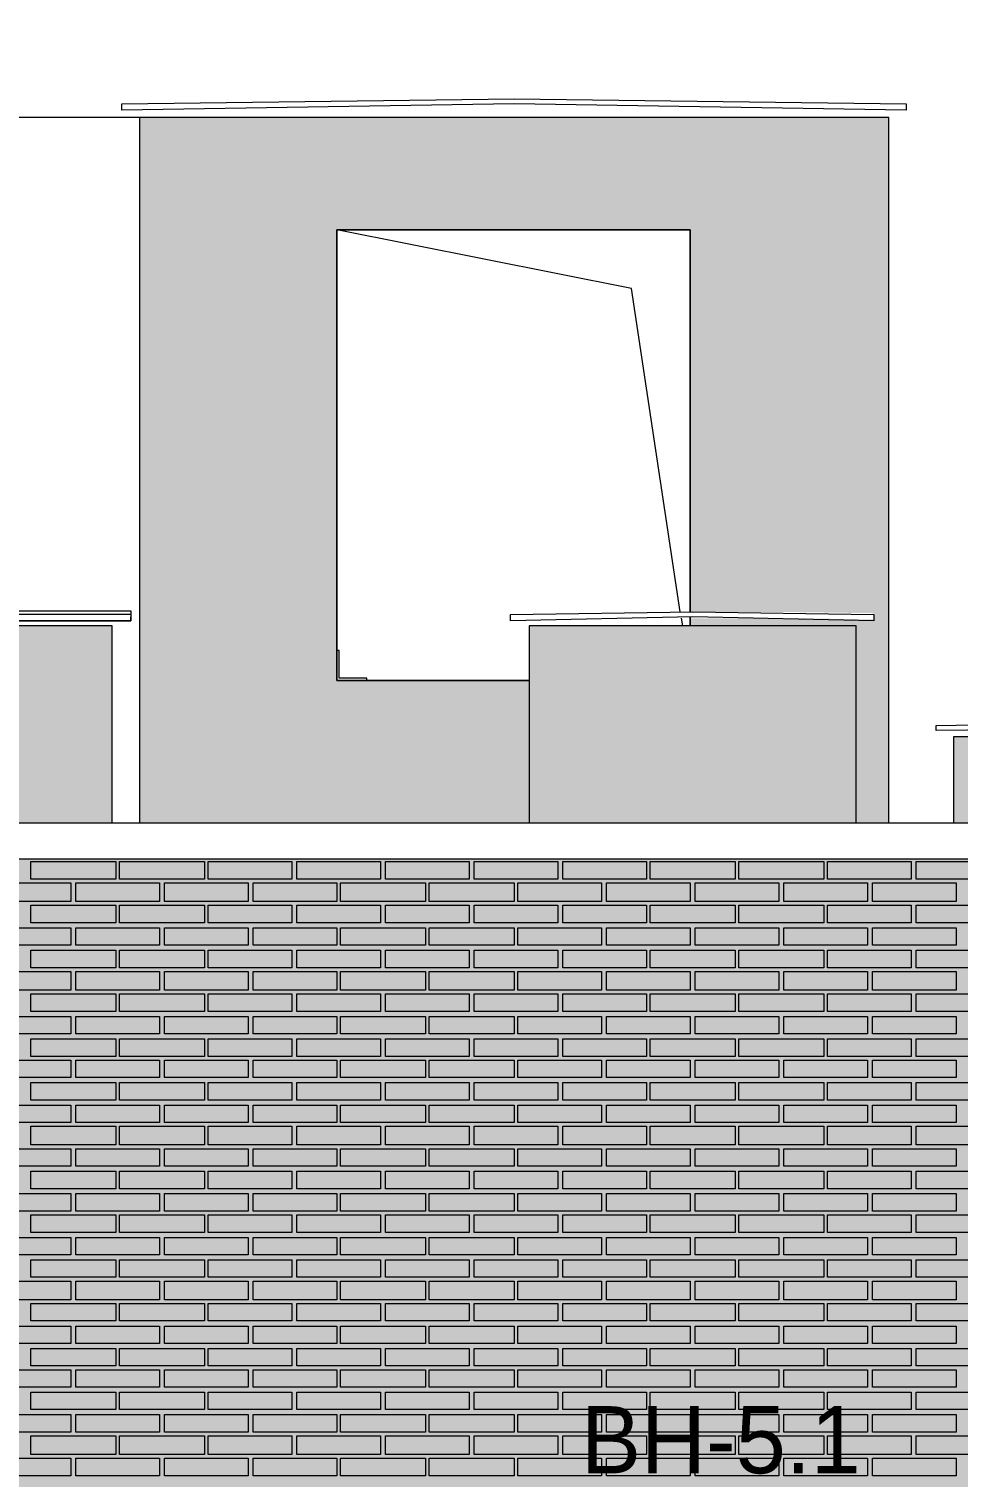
# Model space of a CAD drawing. Header units: millimetres. Extents: x -28928 to 100580, y -22867 to 36490.
# Drawn here: x 21607 to 24754, y 6934 to 11842 of the extents above; entities that cross this region are included whole.
import ezdxf

# ---------------------------------------------------------------- set-up
doc = ezdxf.new("R2010")
doc.units = ezdxf.units.MM
doc.layers.add('PDF _Геометрия', color=7, linetype='Continuous', true_color=0x8f8e8d)
doc.layers.add('PDF _Сплошная заливка', color=7, linetype='Continuous', true_color=0xffffff)
doc.layers.add('PDF _Текст', color=7, linetype='Continuous')

msp = doc.modelspace()

# ---------------------------------------------------------------- hatches: boundary and pattern name
at = {"layer": 'PDF _Сплошная заливка', "true_color": 0x383e42, "transparency": 33554559}
msp.add_hatch(color=250, dxfattribs=at).paths.add_polyline_path([(24409.5, 9819.5), (24409.5, 9151), (24519.5, 9151), (24519.5, 11541.4), (21981.1, 11541.4), (21981.1, 9151), (23301.1, 9151), (23301.1, 9633.4), (22649.5, 9633.4), (22649.5, 11160.7), (23846.8, 11160.7), (23846.8, 9866), (24164.1, 9866), (24468.7, 9861.8), (24468.7, 9840.7), (24159.9, 9844.9), (23846.8, 9844.9), (23846.8, 9819.5)])
h = msp.add_hatch(color=250, dxfattribs=at)
h.paths.add_polyline_path([(19836.1, 9760.3), (19836.1, 9747.6), (20204.1, 9747.6), (20204.1, 9760.3)])
h.paths.add_polyline_path([(19379.1, 9760.3), (19379.1, 9747.6), (19747.2, 9747.6), (19747.2, 9760.3)])
h.paths.add_polyline_path([(19290.3, 9806.8), (19290.3, 9819.5), (19222.6, 9819.5), (19222.6, 9806.8)])
h.paths.add_polyline_path([(19836.1, 9696.8), (19836.1, 9688.4), (20204.1, 9688.4), (20204.1, 9696.8)])
h.paths.add_polyline_path([(20204.1, 9806.8), (20204.1, 9819.5), (19836.1, 9819.5), (19836.1, 9806.8)])
h.paths.add_polyline_path([(19379.1, 9637.6), (19379.1, 9629.1), (19747.2, 9629.1), (19747.2, 9637.6)])
h.paths.add_polyline_path([(19290.3, 9760.3), (19222.6, 9760.3), (19222.6, 9747.6), (19290.3, 9747.6)])
h.paths.add_polyline_path([(19836.1, 9578.4), (19836.1, 9569.9), (20204.1, 9569.9), (20204.1, 9578.4)])
h.paths.add_polyline_path([(19290.3, 9637.6), (19222.6, 9637.6), (19222.6, 9629.1), (19290.3, 9629.1)])
h.paths.add_polyline_path([(19379.1, 9519.1), (19379.1, 9506.4), (19747.2, 9506.4), (19747.2, 9519.1)])
h.paths.add_polyline_path([(19290.3, 9519.1), (19222.6, 9519.1), (19222.6, 9506.4), (19290.3, 9506.4)])
h.paths.add_polyline_path([(19836.1, 9519.1), (19836.1, 9506.4), (20204.1, 9506.4), (20204.1, 9519.1)])
h.paths.add_polyline_path([(19290.3, 9696.8), (19222.6, 9696.8), (19222.6, 9688.4), (19290.3, 9688.4)])
h.paths.add_polyline_path([(19379.1, 9578.4), (19379.1, 9569.9), (19747.2, 9569.9), (19747.2, 9578.4)])
h.paths.add_polyline_path([(20542.6, 9396.4), (20542.6, 9151), (20745.7, 9151), (20745.7, 9586.8), (21536.8, 9586.8), (21536.8, 9151), (21888, 9151), (21888, 9819.5), (20293, 9819.5), (20293, 9806.8), (20491.8, 9806.8), (20534.1, 9764.5), (20293, 9760.3), (20293, 9747.6), (20491.8, 9747.6), (20534.1, 9705.3), (20534.1, 9696.8), (20293, 9696.8), (20293, 9688.4), (20491.8, 9688.4), (20534.1, 9646), (20534.1, 9637.6), (20293, 9637.6), (20293, 9629.1), (20487.6, 9629.1), (20534.1, 9582.6), (20293, 9578.4), (20293, 9569.9), (20491.8, 9569.9), (20534.1, 9527.6), (20534.1, 9519.1), (20293, 9519.1), (20293, 9506.4), (20491.8, 9506.4), (20534.1, 9464.1), (20534.1, 9455.7), (20568, 9455.7), (20601.8, 9451.4), (20601.8, 9396.4)])
h.paths.add_polyline_path([(19836.1, 9637.6), (19836.1, 9629.1), (20204.1, 9629.1), (20204.1, 9637.6)])
h.paths.add_polyline_path([(19747.2, 9806.8), (19747.2, 9819.5), (19379.1, 9819.5), (19379.1, 9806.8)])
h.paths.add_polyline_path([(19379.1, 9696.8), (19379.1, 9688.4), (19747.2, 9688.4), (19747.2, 9696.8)])
h.paths.add_polyline_path([(19222.6, 9578.4), (19231.1, 9574.1), (19290.3, 9569.9), (19290.3, 9578.4)])
at = {"layer": 'PDF _Сплошная заливка', "true_color": 0xdcd6cf, "transparency": 33554559}
msp.add_hatch(color=254, dxfattribs=at).paths.add_polyline_path([(29465.3, 1544.1), (29486.4, 1544.1), (29486.4, 9028.4), (4952.2, 9028.4), (4952.2, -4713.2), (29465.3, -4713.2)])

# ---------------------------------------------------------------- linework, layer by layer
at = {"layer": 'PDF _Геометрия', "color": 7, "lineweight": 9}
for points in [[(21985.3, 11541.4), (21185.7, 11541.4), (20940.3, 11541.4), (20940.3, 11841.8), (20140.7, 11841.8)], [(24519.5, 9151), (24519.5, 11541.4), (21981.1, 11541.4), (21981.1, 9151)], [(22751.1, 9633.4), (23301.1, 9633.4), (22649.5, 9633.4), (22649.5, 11160.7), (23846.8, 11160.7), (23846.8, 9866), (23846.8, 11160.7), (22649.5, 11160.7), (22649.5, 9734.9)], [(23813, 9866), (23648, 10961.8), (22649.5, 11160.7)], [(20326.8, 9870.3), (21951.4, 9870.3), (21951.4, 9857.6), (20496.1, 9857.6)], [(21888, 9151), (21888, 9819.5), (20293, 9819.5), (20293, 9806.8), (20293, 9819.5)], [(21951.4, 9857.6), (21951.4, 9836.4), (20517.2, 9836.4), (21951.4, 9836.4), (21951.4, 9849.1)], [(24409.5, 9151), (24409.5, 9819.5), (23301.1, 9819.5), (23301.1, 9151)], [(23821.4, 9819.5), (23817.2, 9844.9)], [(26106.1, 9151), (26106.1, 9443), (24739.5, 9443), (24739.5, 9151)], [(-21875.1, 9028.4), (-21875.1, 9151), (29681.1, 9151), (29681.1, 9028.4), (-21875.1, 9028.4), (-21875.1, 9151)]]:
    msp.add_lwpolyline(points, dxfattribs=at)
for points in [[(23250.3, 11604.9), (24578.7, 11588), (24578.7, 11566.8), (23250.3, 11588), (21921.8, 11566.8), (21921.8, 11588)], [(23855.3, 9866), (24468.7, 9857.6), (24468.7, 9836.4), (23855.3, 9849.1), (23237.6, 9836.4), (23237.6, 9857.6)], [(23846.8, 9849.1), (23846.8, 9819.5)], [(22751.1, 9633.4), (22751.1, 9641.8), (22658, 9641.8), (22658, 9734.9), (22649.5, 9734.9), (22649.5, 9633.4)], [(25420.7, 9493.7), (26165.3, 9481), (26165.3, 9464.1), (25420.7, 9472.6), (25721.1, 9468.4), (25420.7, 9472.6), (24680.3, 9464.1), (24680.3, 9481)]]:
    msp.add_lwpolyline(points, close=True, dxfattribs=at)
at = {"layer": 'PDF _Геометрия', "lineweight": 9}
for points in [[(21900.7, 9019.9), (21900.7, 8960.7), (21613, 8960.7), (21613, 9019.9)], [(22201.1, 9019.9), (22201.1, 8960.7), (21913.4, 8960.7), (21913.4, 9019.9)], [(22497.2, 9019.9), (22497.2, 8960.7), (22213.7, 8960.7), (22213.7, 9019.9)], [(22797.6, 9019.9), (22797.6, 8960.7), (22514.1, 8960.7), (22514.1, 9019.9)], [(23098, 9019.9), (23098, 8960.7), (22814.5, 8960.7), (22814.5, 9019.9)], [(23398.4, 9019.9), (23398.4, 8960.7), (23114.9, 8960.7), (23114.9, 9019.9)], [(23698.7, 9019.9), (23698.7, 8960.7), (23415.3, 8960.7), (23415.3, 9019.9)], [(23999.1, 9019.9), (23999.1, 8960.7), (23711.4, 8960.7), (23711.4, 9019.9)], [(24299.5, 9019.9), (24299.5, 8960.7), (24011.8, 8960.7), (24011.8, 9019.9)], [(24595.7, 9019.9), (24595.7, 8960.7), (24312.2, 8960.7), (24312.2, 9019.9)], [(24896.1, 9019.9), (24896.1, 8960.7), (24612.6, 8960.7), (24612.6, 9019.9)], [(21748.4, 8884.5), (21608.7, 8884.5), (21464.9, 8884.5), (21464.9, 8948), (21608.7, 8948), (21748.4, 8948)], [(22048.7, 8884.5), (21904.9, 8884.5), (21765.3, 8884.5), (21765.3, 8948), (21904.9, 8948), (22048.7, 8948)], [(22349.1, 8884.5), (22205.3, 8884.5), (22065.7, 8884.5), (22065.7, 8948), (22205.3, 8948), (22349.1, 8948)], [(22649.5, 8884.5), (22505.7, 8884.5), (22366.1, 8884.5), (22366.1, 8948), (22505.7, 8948), (22649.5, 8948)], [(22949.9, 8884.5), (22806.1, 8884.5), (22662.2, 8884.5), (22662.2, 8948), (22806.1, 8948), (22949.9, 8948)], [(23250.3, 8884.5), (23106.4, 8884.5), (22962.6, 8884.5), (22962.6, 8948), (23106.4, 8948), (23250.3, 8948)], [(23546.4, 8884.5), (23406.8, 8884.5), (23263, 8884.5), (23263, 8948), (23406.8, 8948), (23546.4, 8948)], [(23846.8, 8884.5), (23707.2, 8884.5), (23563.4, 8884.5), (23563.4, 8948), (23707.2, 8948), (23846.8, 8948)], [(24147.2, 8884.5), (24007.6, 8884.5), (23863.7, 8884.5), (23863.7, 8948), (24007.6, 8948), (24147.2, 8948)], [(24447.6, 8884.5), (24303.7, 8884.5), (24164.1, 8884.5), (24164.1, 8948), (24303.7, 8948), (24447.6, 8948)], [(24748, 8884.5), (24604.1, 8884.5), (24464.5, 8884.5), (24464.5, 8948), (24604.1, 8948), (24748, 8948)], [(21900.7, 8871.8), (21900.7, 8812.6), (21613, 8812.6), (21613, 8871.8)], [(22201.1, 8871.8), (22201.1, 8812.6), (21913.4, 8812.6), (21913.4, 8871.8)], [(22497.2, 8871.8), (22497.2, 8812.6), (22213.7, 8812.6), (22213.7, 8871.8)], [(22797.6, 8871.8), (22797.6, 8812.6), (22514.1, 8812.6), (22514.1, 8871.8)], [(23098, 8871.8), (23098, 8812.6), (22814.5, 8812.6), (22814.5, 8871.8)], [(23398.4, 8871.8), (23398.4, 8812.6), (23114.9, 8812.6), (23114.9, 8871.8)], [(23698.7, 8871.8), (23698.7, 8812.6), (23415.3, 8812.6), (23415.3, 8871.8)], [(23999.1, 8871.8), (23999.1, 8812.6), (23711.4, 8812.6), (23711.4, 8871.8)], [(24299.5, 8871.8), (24299.5, 8812.6), (24011.8, 8812.6), (24011.8, 8871.8)], [(24595.7, 8871.8), (24595.7, 8812.6), (24312.2, 8812.6), (24312.2, 8871.8)], [(24896.1, 8871.8), (24896.1, 8812.6), (24612.6, 8812.6), (24612.6, 8871.8)], [(21748.4, 8736.4), (21608.7, 8736.4), (21464.9, 8736.4), (21464.9, 8795.7), (21608.7, 8795.7), (21748.4, 8795.7)], [(22048.7, 8736.4), (21904.9, 8736.4), (21765.3, 8736.4), (21765.3, 8795.7), (21904.9, 8795.7), (22048.7, 8795.7)], [(22349.1, 8736.4), (22205.3, 8736.4), (22065.7, 8736.4), (22065.7, 8795.7), (22205.3, 8795.7), (22349.1, 8795.7)], [(22649.5, 8736.4), (22505.7, 8736.4), (22366.1, 8736.4), (22366.1, 8795.7), (22505.7, 8795.7), (22649.5, 8795.7)], [(22949.9, 8736.4), (22806.1, 8736.4), (22662.2, 8736.4), (22662.2, 8795.7), (22806.1, 8795.7), (22949.9, 8795.7)], [(23250.3, 8736.4), (23106.4, 8736.4), (22962.6, 8736.4), (22962.6, 8795.7), (23106.4, 8795.7), (23250.3, 8795.7)], [(23546.4, 8736.4), (23406.8, 8736.4), (23263, 8736.4), (23263, 8795.7), (23406.8, 8795.7), (23546.4, 8795.7)], [(23846.8, 8736.4), (23707.2, 8736.4), (23563.4, 8736.4), (23563.4, 8795.7), (23707.2, 8795.7), (23846.8, 8795.7)], [(24147.2, 8736.4), (24007.6, 8736.4), (23863.7, 8736.4), (23863.7, 8795.7), (24007.6, 8795.7), (24147.2, 8795.7)], [(24447.6, 8736.4), (24303.7, 8736.4), (24164.1, 8736.4), (24164.1, 8795.7), (24303.7, 8795.7), (24447.6, 8795.7)], [(24748, 8736.4), (24604.1, 8736.4), (24464.5, 8736.4), (24464.5, 8795.7), (24604.1, 8795.7), (24748, 8795.7)], [(21900.7, 8719.5), (21900.7, 8660.3), (21613, 8660.3), (21613, 8719.5)], [(22201.1, 8719.5), (22201.1, 8660.3), (21913.4, 8660.3), (21913.4, 8719.5)], [(22497.2, 8719.5), (22497.2, 8660.3), (22213.7, 8660.3), (22213.7, 8719.5)], [(22797.6, 8719.5), (22797.6, 8660.3), (22514.1, 8660.3), (22514.1, 8719.5)], [(23098, 8719.5), (23098, 8660.3), (22814.5, 8660.3), (22814.5, 8719.5)], [(23398.4, 8719.5), (23398.4, 8660.3), (23114.9, 8660.3), (23114.9, 8719.5)], [(23698.7, 8719.5), (23698.7, 8660.3), (23415.3, 8660.3), (23415.3, 8719.5)], [(23999.1, 8719.5), (23999.1, 8660.3), (23711.4, 8660.3), (23711.4, 8719.5)], [(24299.5, 8719.5), (24299.5, 8660.3), (24011.8, 8660.3), (24011.8, 8719.5)], [(24595.7, 8719.5), (24595.7, 8660.3), (24312.2, 8660.3), (24312.2, 8719.5)], [(24896.1, 8719.5), (24896.1, 8660.3), (24612.6, 8660.3), (24612.6, 8719.5)], [(21748.4, 8584.1), (21608.7, 8584.1), (21464.9, 8584.1), (21464.9, 8647.6), (21608.7, 8647.6), (21748.4, 8647.6)], [(22048.7, 8584.1), (21904.9, 8584.1), (21765.3, 8584.1), (21765.3, 8647.6), (21904.9, 8647.6), (22048.7, 8647.6)], [(22349.1, 8584.1), (22205.3, 8584.1), (22065.7, 8584.1), (22065.7, 8647.6), (22205.3, 8647.6), (22349.1, 8647.6)], [(22649.5, 8584.1), (22505.7, 8584.1), (22366.1, 8584.1), (22366.1, 8647.6), (22505.7, 8647.6), (22649.5, 8647.6)], [(22949.9, 8584.1), (22806.1, 8584.1), (22662.2, 8584.1), (22662.2, 8647.6), (22806.1, 8647.6), (22949.9, 8647.6)], [(23250.3, 8584.1), (23106.4, 8584.1), (22962.6, 8584.1), (22962.6, 8647.6), (23106.4, 8647.6), (23250.3, 8647.6)], [(23546.4, 8584.1), (23406.8, 8584.1), (23263, 8584.1), (23263, 8647.6), (23406.8, 8647.6), (23546.4, 8647.6)], [(23846.8, 8584.1), (23707.2, 8584.1), (23563.4, 8584.1), (23563.4, 8647.6), (23707.2, 8647.6), (23846.8, 8647.6)], [(24147.2, 8584.1), (24007.6, 8584.1), (23863.7, 8584.1), (23863.7, 8647.6), (24007.6, 8647.6), (24147.2, 8647.6)], [(24447.6, 8584.1), (24303.7, 8584.1), (24164.1, 8584.1), (24164.1, 8647.6), (24303.7, 8647.6), (24447.6, 8647.6)], [(24748, 8584.1), (24604.1, 8584.1), (24464.5, 8584.1), (24464.5, 8647.6), (24604.1, 8647.6), (24748, 8647.6)], [(21900.7, 8571.4), (21900.7, 8512.2), (21613, 8512.2), (21613, 8571.4)], [(22201.1, 8571.4), (22201.1, 8512.2), (21913.4, 8512.2), (21913.4, 8571.4)], [(22497.2, 8571.4), (22497.2, 8512.2), (22213.7, 8512.2), (22213.7, 8571.4)], [(22797.6, 8571.4), (22797.6, 8512.2), (22514.1, 8512.2), (22514.1, 8571.4)], [(23098, 8571.4), (23098, 8512.2), (22814.5, 8512.2), (22814.5, 8571.4)], [(23398.4, 8571.4), (23398.4, 8512.2), (23114.9, 8512.2), (23114.9, 8571.4)], [(23698.7, 8571.4), (23698.7, 8512.2), (23415.3, 8512.2), (23415.3, 8571.4)], [(23999.1, 8571.4), (23999.1, 8512.2), (23711.4, 8512.2), (23711.4, 8571.4)], [(24299.5, 8571.4), (24299.5, 8512.2), (24011.8, 8512.2), (24011.8, 8571.4)], [(24595.7, 8571.4), (24595.7, 8512.2), (24312.2, 8512.2), (24312.2, 8571.4)], [(24896.1, 8571.4), (24896.1, 8512.2), (24612.6, 8512.2), (24612.6, 8571.4)], [(21748.4, 8436), (21608.7, 8436), (21464.9, 8436), (21464.9, 8495.3), (21608.7, 8495.3), (21748.4, 8495.3)], [(22048.7, 8436), (21904.9, 8436), (21765.3, 8436), (21765.3, 8495.3), (21904.9, 8495.3), (22048.7, 8495.3)], [(22349.1, 8436), (22205.3, 8436), (22065.7, 8436), (22065.7, 8495.3), (22205.3, 8495.3), (22349.1, 8495.3)], [(22649.5, 8436), (22505.7, 8436), (22366.1, 8436), (22366.1, 8495.3), (22505.7, 8495.3), (22649.5, 8495.3)], [(22949.9, 8436), (22806.1, 8436), (22662.2, 8436), (22662.2, 8495.3), (22806.1, 8495.3), (22949.9, 8495.3)], [(23250.3, 8436), (23106.4, 8436), (22962.6, 8436), (22962.6, 8495.3), (23106.4, 8495.3), (23250.3, 8495.3)], [(23546.4, 8436), (23406.8, 8436), (23263, 8436), (23263, 8495.3), (23406.8, 8495.3), (23546.4, 8495.3)], [(23846.8, 8436), (23707.2, 8436), (23563.4, 8436), (23563.4, 8495.3), (23707.2, 8495.3), (23846.8, 8495.3)], [(24147.2, 8436), (24007.6, 8436), (23863.7, 8436), (23863.7, 8495.3), (24007.6, 8495.3), (24147.2, 8495.3)], [(24447.6, 8436), (24303.7, 8436), (24164.1, 8436), (24164.1, 8495.3), (24303.7, 8495.3), (24447.6, 8495.3)], [(24748, 8436), (24604.1, 8436), (24464.5, 8436), (24464.5, 8495.3), (24604.1, 8495.3), (24748, 8495.3)], [(21900.7, 8419.1), (21900.7, 8359.9), (21613, 8359.9), (21613, 8419.1)], [(22201.1, 8419.1), (22201.1, 8359.9), (21913.4, 8359.9), (21913.4, 8419.1)], [(22497.2, 8419.1), (22497.2, 8359.9), (22213.7, 8359.9), (22213.7, 8419.1)], [(22797.6, 8419.1), (22797.6, 8359.9), (22514.1, 8359.9), (22514.1, 8419.1)], [(23098, 8419.1), (23098, 8359.9), (22814.5, 8359.9), (22814.5, 8419.1)], [(23398.4, 8419.1), (23398.4, 8359.9), (23114.9, 8359.9), (23114.9, 8419.1)], [(23698.7, 8419.1), (23698.7, 8359.9), (23415.3, 8359.9), (23415.3, 8419.1)], [(23999.1, 8419.1), (23999.1, 8359.9), (23711.4, 8359.9), (23711.4, 8419.1)], [(24299.5, 8419.1), (24299.5, 8359.9), (24011.8, 8359.9), (24011.8, 8419.1)], [(24595.7, 8419.1), (24595.7, 8359.9), (24312.2, 8359.9), (24312.2, 8419.1)], [(24896.1, 8419.1), (24896.1, 8359.9), (24612.6, 8359.9), (24612.6, 8419.1)], [(21748.4, 8288), (21608.7, 8288), (21464.9, 8288), (21464.9, 8347.2), (21608.7, 8347.2), (21748.4, 8347.2)], [(22048.7, 8288), (21904.9, 8288), (21765.3, 8288), (21765.3, 8347.2), (21904.9, 8347.2), (22048.7, 8347.2)], [(22349.1, 8288), (22205.3, 8288), (22065.7, 8288), (22065.7, 8347.2), (22205.3, 8347.2), (22349.1, 8347.2)], [(22649.5, 8288), (22505.7, 8288), (22366.1, 8288), (22366.1, 8347.2), (22505.7, 8347.2), (22649.5, 8347.2)], [(22949.9, 8288), (22806.1, 8288), (22662.2, 8288), (22662.2, 8347.2), (22806.1, 8347.2), (22949.9, 8347.2)], [(23250.3, 8288), (23106.4, 8288), (22962.6, 8288), (22962.6, 8347.2), (23106.4, 8347.2), (23250.3, 8347.2)], [(23546.4, 8288), (23406.8, 8288), (23263, 8288), (23263, 8347.2), (23406.8, 8347.2), (23546.4, 8347.2)], [(23846.8, 8288), (23707.2, 8288), (23563.4, 8288), (23563.4, 8347.2), (23707.2, 8347.2), (23846.8, 8347.2)], [(24147.2, 8288), (24007.6, 8288), (23863.7, 8288), (23863.7, 8347.2), (24007.6, 8347.2), (24147.2, 8347.2)], [(24447.6, 8288), (24303.7, 8288), (24164.1, 8288), (24164.1, 8347.2), (24303.7, 8347.2), (24447.6, 8347.2)], [(24748, 8288), (24604.1, 8288), (24464.5, 8288), (24464.5, 8347.2), (24604.1, 8347.2), (24748, 8347.2)], [(21900.7, 8271), (21900.7, 8211.8), (21613, 8211.8), (21613, 8271)], [(22201.1, 8271), (22201.1, 8211.8), (21913.4, 8211.8), (21913.4, 8271)], [(22497.2, 8271), (22497.2, 8211.8), (22213.7, 8211.8), (22213.7, 8271)], [(22797.6, 8271), (22797.6, 8211.8), (22514.1, 8211.8), (22514.1, 8271)], [(23098, 8271), (23098, 8211.8), (22814.5, 8211.8), (22814.5, 8271)], [(23398.4, 8271), (23398.4, 8211.8), (23114.9, 8211.8), (23114.9, 8271)], [(23698.7, 8271), (23698.7, 8211.8), (23415.3, 8211.8), (23415.3, 8271)], [(23999.1, 8271), (23999.1, 8211.8), (23711.4, 8211.8), (23711.4, 8271)], [(24299.5, 8271), (24299.5, 8211.8), (24011.8, 8211.8), (24011.8, 8271)], [(24595.7, 8271), (24595.7, 8211.8), (24312.2, 8211.8), (24312.2, 8271)], [(24896.1, 8271), (24896.1, 8211.8), (24612.6, 8211.8), (24612.6, 8271)], [(21748.4, 8135.7), (21608.7, 8135.7), (21464.9, 8135.7), (21464.9, 8194.9), (21608.7, 8194.9), (21748.4, 8194.9)], [(22048.7, 8135.7), (21904.9, 8135.7), (21765.3, 8135.7), (21765.3, 8194.9), (21904.9, 8194.9), (22048.7, 8194.9)], [(22349.1, 8135.7), (22205.3, 8135.7), (22065.7, 8135.7), (22065.7, 8194.9), (22205.3, 8194.9), (22349.1, 8194.9)], [(22649.5, 8135.7), (22505.7, 8135.7), (22366.1, 8135.7), (22366.1, 8194.9), (22505.7, 8194.9), (22649.5, 8194.9)], [(22949.9, 8135.7), (22806.1, 8135.7), (22662.2, 8135.7), (22662.2, 8194.9), (22806.1, 8194.9), (22949.9, 8194.9)], [(23250.3, 8135.7), (23106.4, 8135.7), (22962.6, 8135.7), (22962.6, 8194.9), (23106.4, 8194.9), (23250.3, 8194.9)], [(23546.4, 8135.7), (23406.8, 8135.7), (23263, 8135.7), (23263, 8194.9), (23406.8, 8194.9), (23546.4, 8194.9)], [(23846.8, 8135.7), (23707.2, 8135.7), (23563.4, 8135.7), (23563.4, 8194.9), (23707.2, 8194.9), (23846.8, 8194.9)], [(24147.2, 8135.7), (24007.6, 8135.7), (23863.7, 8135.7), (23863.7, 8194.9), (24007.6, 8194.9), (24147.2, 8194.9)], [(24447.6, 8135.7), (24303.7, 8135.7), (24164.1, 8135.7), (24164.1, 8194.9), (24303.7, 8194.9), (24447.6, 8194.9)], [(24748, 8135.7), (24604.1, 8135.7), (24464.5, 8135.7), (24464.5, 8194.9), (24604.1, 8194.9), (24748, 8194.9)], [(21900.7, 8123), (21900.7, 8059.5), (21613, 8059.5), (21613, 8123)], [(22201.1, 8123), (22201.1, 8059.5), (21913.4, 8059.5), (21913.4, 8123)], [(22497.2, 8123), (22497.2, 8059.5), (22213.7, 8059.5), (22213.7, 8123)], [(22797.6, 8123), (22797.6, 8059.5), (22514.1, 8059.5), (22514.1, 8123)], [(23098, 8123), (23098, 8059.5), (22814.5, 8059.5), (22814.5, 8123)], [(23398.4, 8123), (23398.4, 8059.5), (23114.9, 8059.5), (23114.9, 8123)], [(23698.7, 8123), (23698.7, 8059.5), (23415.3, 8059.5), (23415.3, 8123)], [(23999.1, 8123), (23999.1, 8059.5), (23711.4, 8059.5), (23711.4, 8123)], [(24299.5, 8123), (24299.5, 8059.5), (24011.8, 8059.5), (24011.8, 8123)], [(24595.7, 8123), (24595.7, 8059.5), (24312.2, 8059.5), (24312.2, 8123)], [(24896.1, 8123), (24896.1, 8059.5), (24612.6, 8059.5), (24612.6, 8123)], [(21748.4, 7987.6), (21608.7, 7987.6), (21464.9, 7987.6), (21464.9, 8046.8), (21608.7, 8046.8), (21748.4, 8046.8)], [(22048.7, 7987.6), (21904.9, 7987.6), (21765.3, 7987.6), (21765.3, 8046.8), (21904.9, 8046.8), (22048.7, 8046.8)], [(22349.1, 7987.6), (22205.3, 7987.6), (22065.7, 7987.6), (22065.7, 8046.8), (22205.3, 8046.8), (22349.1, 8046.8)], [(22649.5, 7987.6), (22505.7, 7987.6), (22366.1, 7987.6), (22366.1, 8046.8), (22505.7, 8046.8), (22649.5, 8046.8)], [(22949.9, 7987.6), (22806.1, 7987.6), (22662.2, 7987.6), (22662.2, 8046.8), (22806.1, 8046.8), (22949.9, 8046.8)], [(23250.3, 7987.6), (23106.4, 7987.6), (22962.6, 7987.6), (22962.6, 8046.8), (23106.4, 8046.8), (23250.3, 8046.8)], [(23546.4, 7987.6), (23406.8, 7987.6), (23263, 7987.6), (23263, 8046.8), (23406.8, 8046.8), (23546.4, 8046.8)], [(23846.8, 7987.6), (23707.2, 7987.6), (23563.4, 7987.6), (23563.4, 8046.8), (23707.2, 8046.8), (23846.8, 8046.8)], [(24147.2, 7987.6), (24007.6, 7987.6), (23863.7, 7987.6), (23863.7, 8046.8), (24007.6, 8046.8), (24147.2, 8046.8)], [(24447.6, 7987.6), (24303.7, 7987.6), (24164.1, 7987.6), (24164.1, 8046.8), (24303.7, 8046.8), (24447.6, 8046.8)], [(24748, 7987.6), (24604.1, 7987.6), (24464.5, 7987.6), (24464.5, 8046.8), (24604.1, 8046.8), (24748, 8046.8)], [(21900.7, 7970.7), (21900.7, 7911.4), (21613, 7911.4), (21613, 7970.7)], [(22201.1, 7970.7), (22201.1, 7911.4), (21913.4, 7911.4), (21913.4, 7970.7)], [(22497.2, 7970.7), (22497.2, 7911.4), (22213.7, 7911.4), (22213.7, 7970.7)], [(22797.6, 7970.7), (22797.6, 7911.4), (22514.1, 7911.4), (22514.1, 7970.7)], [(23098, 7970.7), (23098, 7911.4), (22814.5, 7911.4), (22814.5, 7970.7)], [(23398.4, 7970.7), (23398.4, 7911.4), (23114.9, 7911.4), (23114.9, 7970.7)], [(23698.7, 7970.7), (23698.7, 7911.4), (23415.3, 7911.4), (23415.3, 7970.7)], [(23999.1, 7970.7), (23999.1, 7911.4), (23711.4, 7911.4), (23711.4, 7970.7)], [(24299.5, 7970.7), (24299.5, 7911.4), (24011.8, 7911.4), (24011.8, 7970.7)], [(24595.7, 7970.7), (24595.7, 7911.4), (24312.2, 7911.4), (24312.2, 7970.7)], [(24896.1, 7970.7), (24896.1, 7911.4), (24612.6, 7911.4), (24612.6, 7970.7)], [(21748.4, 7835.3), (21608.7, 7835.3), (21464.9, 7835.3), (21464.9, 7894.5), (21608.7, 7894.5), (21748.4, 7894.5)], [(22048.7, 7835.3), (21904.9, 7835.3), (21765.3, 7835.3), (21765.3, 7894.5), (21904.9, 7894.5), (22048.7, 7894.5)], [(22349.1, 7835.3), (22205.3, 7835.3), (22065.7, 7835.3), (22065.7, 7894.5), (22205.3, 7894.5), (22349.1, 7894.5)], [(22649.5, 7835.3), (22505.7, 7835.3), (22366.1, 7835.3), (22366.1, 7894.5), (22505.7, 7894.5), (22649.5, 7894.5)], [(22949.9, 7835.3), (22806.1, 7835.3), (22662.2, 7835.3), (22662.2, 7894.5), (22806.1, 7894.5), (22949.9, 7894.5)], [(23250.3, 7835.3), (23106.4, 7835.3), (22962.6, 7835.3), (22962.6, 7894.5), (23106.4, 7894.5), (23250.3, 7894.5)], [(23546.4, 7835.3), (23406.8, 7835.3), (23263, 7835.3), (23263, 7894.5), (23406.8, 7894.5), (23546.4, 7894.5)], [(23846.8, 7835.3), (23707.2, 7835.3), (23563.4, 7835.3), (23563.4, 7894.5), (23707.2, 7894.5), (23846.8, 7894.5)], [(24147.2, 7835.3), (24007.6, 7835.3), (23863.7, 7835.3), (23863.7, 7894.5), (24007.6, 7894.5), (24147.2, 7894.5)], [(24447.6, 7835.3), (24303.7, 7835.3), (24164.1, 7835.3), (24164.1, 7894.5), (24303.7, 7894.5), (24447.6, 7894.5)], [(24748, 7835.3), (24604.1, 7835.3), (24464.5, 7835.3), (24464.5, 7894.5), (24604.1, 7894.5), (24748, 7894.5)], [(21900.7, 7822.6), (21900.7, 7763.4), (21613, 7763.4), (21613, 7822.6)], [(22201.1, 7822.6), (22201.1, 7763.4), (21913.4, 7763.4), (21913.4, 7822.6)], [(22497.2, 7822.6), (22497.2, 7763.4), (22213.7, 7763.4), (22213.7, 7822.6)], [(22797.6, 7822.6), (22797.6, 7763.4), (22514.1, 7763.4), (22514.1, 7822.6)], [(23098, 7822.6), (23098, 7763.4), (22814.5, 7763.4), (22814.5, 7822.6)], [(23398.4, 7822.6), (23398.4, 7763.4), (23114.9, 7763.4), (23114.9, 7822.6)], [(23698.7, 7822.6), (23698.7, 7763.4), (23415.3, 7763.4), (23415.3, 7822.6)], [(23999.1, 7822.6), (23999.1, 7763.4), (23711.4, 7763.4), (23711.4, 7822.6)], [(24299.5, 7822.6), (24299.5, 7763.4), (24011.8, 7763.4), (24011.8, 7822.6)], [(24595.7, 7822.6), (24595.7, 7763.4), (24312.2, 7763.4), (24312.2, 7822.6)], [(24896.1, 7822.6), (24896.1, 7763.4), (24612.6, 7763.4), (24612.6, 7822.6)], [(21748.4, 7687.2), (21608.7, 7687.2), (21464.9, 7687.2), (21464.9, 7746.4), (21608.7, 7746.4), (21748.4, 7746.4)], [(22048.7, 7687.2), (21904.9, 7687.2), (21765.3, 7687.2), (21765.3, 7746.4), (21904.9, 7746.4), (22048.7, 7746.4)], [(22349.1, 7687.2), (22205.3, 7687.2), (22065.7, 7687.2), (22065.7, 7746.4), (22205.3, 7746.4), (22349.1, 7746.4)], [(22649.5, 7687.2), (22505.7, 7687.2), (22366.1, 7687.2), (22366.1, 7746.4), (22505.7, 7746.4), (22649.5, 7746.4)], [(22949.9, 7687.2), (22806.1, 7687.2), (22662.2, 7687.2), (22662.2, 7746.4), (22806.1, 7746.4), (22949.9, 7746.4)], [(23250.3, 7687.2), (23106.4, 7687.2), (22962.6, 7687.2), (22962.6, 7746.4), (23106.4, 7746.4), (23250.3, 7746.4)], [(23546.4, 7687.2), (23406.8, 7687.2), (23263, 7687.2), (23263, 7746.4), (23406.8, 7746.4), (23546.4, 7746.4)], [(23846.8, 7687.2), (23707.2, 7687.2), (23563.4, 7687.2), (23563.4, 7746.4), (23707.2, 7746.4), (23846.8, 7746.4)], [(24147.2, 7687.2), (24007.6, 7687.2), (23863.7, 7687.2), (23863.7, 7746.4), (24007.6, 7746.4), (24147.2, 7746.4)], [(24447.6, 7687.2), (24303.7, 7687.2), (24164.1, 7687.2), (24164.1, 7746.4), (24303.7, 7746.4), (24447.6, 7746.4)], [(24748, 7687.2), (24604.1, 7687.2), (24464.5, 7687.2), (24464.5, 7746.4), (24604.1, 7746.4), (24748, 7746.4)], [(21900.7, 7670.3), (21900.7, 7611), (21613, 7611), (21613, 7670.3)], [(22201.1, 7670.3), (22201.1, 7611), (21913.4, 7611), (21913.4, 7670.3)], [(22497.2, 7670.3), (22497.2, 7611), (22213.7, 7611), (22213.7, 7670.3)], [(22797.6, 7670.3), (22797.6, 7611), (22514.1, 7611), (22514.1, 7670.3)], [(23098, 7670.3), (23098, 7611), (22814.5, 7611), (22814.5, 7670.3)], [(23398.4, 7670.3), (23398.4, 7611), (23114.9, 7611), (23114.9, 7670.3)], [(23698.7, 7670.3), (23698.7, 7611), (23415.3, 7611), (23415.3, 7670.3)], [(23999.1, 7670.3), (23999.1, 7611), (23711.4, 7611), (23711.4, 7670.3)], [(24299.5, 7670.3), (24299.5, 7611), (24011.8, 7611), (24011.8, 7670.3)], [(24595.7, 7670.3), (24595.7, 7611), (24312.2, 7611), (24312.2, 7670.3)], [(24896.1, 7670.3), (24896.1, 7611), (24612.6, 7611), (24612.6, 7670.3)], [(21748.4, 7534.9), (21608.7, 7534.9), (21464.9, 7534.9), (21464.9, 7598.4), (21608.7, 7598.4), (21748.4, 7598.4)], [(22048.7, 7534.9), (21904.9, 7534.9), (21765.3, 7534.9), (21765.3, 7598.4), (21904.9, 7598.4), (22048.7, 7598.4)], [(22349.1, 7534.9), (22205.3, 7534.9), (22065.7, 7534.9), (22065.7, 7598.4), (22205.3, 7598.4), (22349.1, 7598.4)], [(22649.5, 7534.9), (22505.7, 7534.9), (22366.1, 7534.9), (22366.1, 7598.4), (22505.7, 7598.4), (22649.5, 7598.4)], [(22949.9, 7534.9), (22806.1, 7534.9), (22662.2, 7534.9), (22662.2, 7598.4), (22806.1, 7598.4), (22949.9, 7598.4)], [(23250.3, 7534.9), (23106.4, 7534.9), (22962.6, 7534.9), (22962.6, 7598.4), (23106.4, 7598.4), (23250.3, 7598.4)], [(23546.4, 7534.9), (23406.8, 7534.9), (23263, 7534.9), (23263, 7598.4), (23406.8, 7598.4), (23546.4, 7598.4)], [(23846.8, 7534.9), (23707.2, 7534.9), (23563.4, 7534.9), (23563.4, 7598.4), (23707.2, 7598.4), (23846.8, 7598.4)], [(24147.2, 7534.9), (24007.6, 7534.9), (23863.7, 7534.9), (23863.7, 7598.4), (24007.6, 7598.4), (24147.2, 7598.4)], [(24447.6, 7534.9), (24303.7, 7534.9), (24164.1, 7534.9), (24164.1, 7598.4), (24303.7, 7598.4), (24447.6, 7598.4)], [(24748, 7534.9), (24604.1, 7534.9), (24464.5, 7534.9), (24464.5, 7598.4), (24604.1, 7598.4), (24748, 7598.4)], [(21900.7, 7522.2), (21900.7, 7463), (21613, 7463), (21613, 7522.2)], [(22201.1, 7522.2), (22201.1, 7463), (21913.4, 7463), (21913.4, 7522.2)], [(22497.2, 7522.2), (22497.2, 7463), (22213.7, 7463), (22213.7, 7522.2)], [(22797.6, 7522.2), (22797.6, 7463), (22514.1, 7463), (22514.1, 7522.2)], [(23098, 7522.2), (23098, 7463), (22814.5, 7463), (22814.5, 7522.2)], [(23398.4, 7522.2), (23398.4, 7463), (23114.9, 7463), (23114.9, 7522.2)], [(23698.7, 7522.2), (23698.7, 7463), (23415.3, 7463), (23415.3, 7522.2)], [(23999.1, 7522.2), (23999.1, 7463), (23711.4, 7463), (23711.4, 7522.2)], [(24299.5, 7522.2), (24299.5, 7463), (24011.8, 7463), (24011.8, 7522.2)], [(24595.7, 7522.2), (24595.7, 7463), (24312.2, 7463), (24312.2, 7522.2)], [(24896.1, 7522.2), (24896.1, 7463), (24612.6, 7463), (24612.6, 7522.2)], [(21748.4, 7386.8), (21608.7, 7386.8), (21464.9, 7386.8), (21464.9, 7446), (21608.7, 7446), (21748.4, 7446)], [(22048.7, 7386.8), (21904.9, 7386.8), (21765.3, 7386.8), (21765.3, 7446), (21904.9, 7446), (22048.7, 7446)], [(22349.1, 7386.8), (22205.3, 7386.8), (22065.7, 7386.8), (22065.7, 7446), (22205.3, 7446), (22349.1, 7446)], [(22649.5, 7386.8), (22505.7, 7386.8), (22366.1, 7386.8), (22366.1, 7446), (22505.7, 7446), (22649.5, 7446)], [(22949.9, 7386.8), (22806.1, 7386.8), (22662.2, 7386.8), (22662.2, 7446), (22806.1, 7446), (22949.9, 7446)], [(23250.3, 7386.8), (23106.4, 7386.8), (22962.6, 7386.8), (22962.6, 7446), (23106.4, 7446), (23250.3, 7446)], [(23546.4, 7386.8), (23406.8, 7386.8), (23263, 7386.8), (23263, 7446), (23406.8, 7446), (23546.4, 7446)], [(23846.8, 7386.8), (23707.2, 7386.8), (23563.4, 7386.8), (23563.4, 7446), (23707.2, 7446), (23846.8, 7446)], [(24147.2, 7386.8), (24007.6, 7386.8), (23863.7, 7386.8), (23863.7, 7446), (24007.6, 7446), (24147.2, 7446)], [(24447.6, 7386.8), (24303.7, 7386.8), (24164.1, 7386.8), (24164.1, 7446), (24303.7, 7446), (24447.6, 7446)], [(24748, 7386.8), (24604.1, 7386.8), (24464.5, 7386.8), (24464.5, 7446), (24604.1, 7446), (24748, 7446)], [(21900.7, 7369.9), (21900.7, 7310.7), (21613, 7310.7), (21613, 7369.9)], [(22201.1, 7369.9), (22201.1, 7310.7), (21913.4, 7310.7), (21913.4, 7369.9)], [(22497.2, 7369.9), (22497.2, 7310.7), (22213.7, 7310.7), (22213.7, 7369.9)], [(22797.6, 7369.9), (22797.6, 7310.7), (22514.1, 7310.7), (22514.1, 7369.9)], [(23098, 7369.9), (23098, 7310.7), (22814.5, 7310.7), (22814.5, 7369.9)], [(23398.4, 7369.9), (23398.4, 7310.7), (23114.9, 7310.7), (23114.9, 7369.9)], [(23698.7, 7369.9), (23698.7, 7310.7), (23415.3, 7310.7), (23415.3, 7369.9)], [(23999.1, 7369.9), (23999.1, 7310.7), (23711.4, 7310.7), (23711.4, 7369.9)], [(24299.5, 7369.9), (24299.5, 7310.7), (24011.8, 7310.7), (24011.8, 7369.9)], [(24595.7, 7369.9), (24595.7, 7310.7), (24312.2, 7310.7), (24312.2, 7369.9)], [(24896.1, 7369.9), (24896.1, 7310.7), (24612.6, 7310.7), (24612.6, 7369.9)], [(21748.4, 7238.7), (21608.7, 7238.7), (21464.9, 7238.7), (21464.9, 7298), (21608.7, 7298), (21748.4, 7298)], [(22048.7, 7238.7), (21904.9, 7238.7), (21765.3, 7238.7), (21765.3, 7298), (21904.9, 7298), (22048.7, 7298)], [(22349.1, 7238.7), (22205.3, 7238.7), (22065.7, 7238.7), (22065.7, 7298), (22205.3, 7298), (22349.1, 7298)], [(22649.5, 7238.7), (22505.7, 7238.7), (22366.1, 7238.7), (22366.1, 7298), (22505.7, 7298), (22649.5, 7298)], [(22949.9, 7238.7), (22806.1, 7238.7), (22662.2, 7238.7), (22662.2, 7298), (22806.1, 7298), (22949.9, 7298)], [(23250.3, 7238.7), (23106.4, 7238.7), (22962.6, 7238.7), (22962.6, 7298), (23106.4, 7298), (23250.3, 7298)], [(23546.4, 7238.7), (23406.8, 7238.7), (23263, 7238.7), (23263, 7298), (23406.8, 7298), (23546.4, 7298)], [(23846.8, 7238.7), (23707.2, 7238.7), (23563.4, 7238.7), (23563.4, 7298), (23707.2, 7298), (23846.8, 7298)], [(24147.2, 7238.7), (24007.6, 7238.7), (23863.7, 7238.7), (23863.7, 7298), (24007.6, 7298), (24147.2, 7298)], [(24447.6, 7238.7), (24303.7, 7238.7), (24164.1, 7238.7), (24164.1, 7298), (24303.7, 7298), (24447.6, 7298)], [(24748, 7238.7), (24604.1, 7238.7), (24464.5, 7238.7), (24464.5, 7298), (24604.1, 7298), (24748, 7298)], [(21900.7, 7221.8), (21900.7, 7162.6), (21613, 7162.6), (21613, 7221.8)], [(22201.1, 7221.8), (22201.1, 7162.6), (21913.4, 7162.6), (21913.4, 7221.8)], [(22497.2, 7221.8), (22497.2, 7162.6), (22213.7, 7162.6), (22213.7, 7221.8)], [(22797.6, 7221.8), (22797.6, 7162.6), (22514.1, 7162.6), (22514.1, 7221.8)], [(23098, 7221.8), (23098, 7162.6), (22814.5, 7162.6), (22814.5, 7221.8)], [(23398.4, 7221.8), (23398.4, 7162.6), (23114.9, 7162.6), (23114.9, 7221.8)], [(23698.7, 7221.8), (23698.7, 7162.6), (23415.3, 7162.6), (23415.3, 7221.8)], [(23999.1, 7221.8), (23999.1, 7162.6), (23711.4, 7162.6), (23711.4, 7221.8)], [(24299.5, 7221.8), (24299.5, 7162.6), (24011.8, 7162.6), (24011.8, 7221.8)], [(24595.7, 7221.8), (24595.7, 7162.6), (24312.2, 7162.6), (24312.2, 7221.8)], [(24896.1, 7221.8), (24896.1, 7162.6), (24612.6, 7162.6), (24612.6, 7221.8)], [(21748.4, 7086.4), (21608.7, 7086.4), (21464.9, 7086.4), (21464.9, 7145.7), (21608.7, 7145.7), (21748.4, 7145.7)], [(22048.7, 7086.4), (21904.9, 7086.4), (21765.3, 7086.4), (21765.3, 7145.7), (21904.9, 7145.7), (22048.7, 7145.7)], [(22349.1, 7086.4), (22205.3, 7086.4), (22065.7, 7086.4), (22065.7, 7145.7), (22205.3, 7145.7), (22349.1, 7145.7)], [(22649.5, 7086.4), (22505.7, 7086.4), (22366.1, 7086.4), (22366.1, 7145.7), (22505.7, 7145.7), (22649.5, 7145.7)], [(22949.9, 7086.4), (22806.1, 7086.4), (22662.2, 7086.4), (22662.2, 7145.7), (22806.1, 7145.7), (22949.9, 7145.7)], [(23250.3, 7086.4), (23106.4, 7086.4), (22962.6, 7086.4), (22962.6, 7145.7), (23106.4, 7145.7), (23250.3, 7145.7)], [(23546.4, 7086.4), (23406.8, 7086.4), (23263, 7086.4), (23263, 7145.7), (23406.8, 7145.7), (23546.4, 7145.7)], [(23846.8, 7086.4), (23707.2, 7086.4), (23563.4, 7086.4), (23563.4, 7145.7), (23707.2, 7145.7), (23846.8, 7145.7)], [(24147.2, 7086.4), (24007.6, 7086.4), (23863.7, 7086.4), (23863.7, 7145.7), (24007.6, 7145.7), (24147.2, 7145.7)], [(24447.6, 7086.4), (24303.7, 7086.4), (24164.1, 7086.4), (24164.1, 7145.7), (24303.7, 7145.7), (24447.6, 7145.7)], [(24748, 7086.4), (24604.1, 7086.4), (24464.5, 7086.4), (24464.5, 7145.7), (24604.1, 7145.7), (24748, 7145.7)], [(21900.7, 7073.7), (21900.7, 7010.3), (21613, 7010.3), (21613, 7073.7)], [(22201.1, 7073.7), (22201.1, 7010.3), (21913.4, 7010.3), (21913.4, 7073.7)], [(22497.2, 7073.7), (22497.2, 7010.3), (22213.7, 7010.3), (22213.7, 7073.7)], [(22797.6, 7073.7), (22797.6, 7010.3), (22514.1, 7010.3), (22514.1, 7073.7)], [(23098, 7073.7), (23098, 7010.3), (22814.5, 7010.3), (22814.5, 7073.7)], [(23398.4, 7073.7), (23398.4, 7010.3), (23114.9, 7010.3), (23114.9, 7073.7)], [(23698.7, 7073.7), (23698.7, 7010.3), (23415.3, 7010.3), (23415.3, 7073.7)], [(23999.1, 7073.7), (23999.1, 7010.3), (23711.4, 7010.3), (23711.4, 7073.7)], [(24299.5, 7073.7), (24299.5, 7010.3), (24011.8, 7010.3), (24011.8, 7073.7)], [(24595.7, 7073.7), (24595.7, 7010.3), (24312.2, 7010.3), (24312.2, 7073.7)], [(24896.1, 7073.7), (24896.1, 7010.3), (24612.6, 7010.3), (24612.6, 7073.7)], [(21748.4, 6938.4), (21608.7, 6938.4), (21464.9, 6938.4), (21464.9, 6997.6), (21608.7, 6997.6), (21748.4, 6997.6)], [(22048.7, 6938.4), (21904.9, 6938.4), (21765.3, 6938.4), (21765.3, 6997.6), (21904.9, 6997.6), (22048.7, 6997.6)], [(22349.1, 6938.4), (22205.3, 6938.4), (22065.7, 6938.4), (22065.7, 6997.6), (22205.3, 6997.6), (22349.1, 6997.6)], [(22649.5, 6938.4), (22505.7, 6938.4), (22366.1, 6938.4), (22366.1, 6997.6), (22505.7, 6997.6), (22649.5, 6997.6)], [(22949.9, 6938.4), (22806.1, 6938.4), (22662.2, 6938.4), (22662.2, 6997.6), (22806.1, 6997.6), (22949.9, 6997.6)], [(23250.3, 6938.4), (23106.4, 6938.4), (22962.6, 6938.4), (22962.6, 6997.6), (23106.4, 6997.6), (23250.3, 6997.6)], [(23546.4, 6938.4), (23406.8, 6938.4), (23263, 6938.4), (23263, 6997.6), (23406.8, 6997.6), (23546.4, 6997.6)], [(23846.8, 6938.4), (23707.2, 6938.4), (23563.4, 6938.4), (23563.4, 6997.6), (23707.2, 6997.6), (23846.8, 6997.6)], [(24147.2, 6938.4), (24007.6, 6938.4), (23863.7, 6938.4), (23863.7, 6997.6), (24007.6, 6997.6), (24147.2, 6997.6)], [(24447.6, 6938.4), (24303.7, 6938.4), (24164.1, 6938.4), (24164.1, 6997.6), (24303.7, 6997.6), (24447.6, 6997.6)], [(24748, 6938.4), (24604.1, 6938.4), (24464.5, 6938.4), (24464.5, 6997.6), (24604.1, 6997.6), (24748, 6997.6)]]:
    msp.add_lwpolyline(points, close=True, dxfattribs=at)
at = {"layer": 'PDF _Сплошная заливка', "color": 250, "lineweight": 9, "true_color": 0x383e42, "transparency": 33554559}
for points in [[(23301.1, 9819.5), (23301.1, 9151), (24409.5, 9819.5), (24409.5, 9151)], [(24739.5, 9443), (24739.5, 9151), (26106.1, 9443), (26106.1, 9151)]]:
    msp.add_solid(points, dxfattribs=at)

# ---------------------------------------------------------------- texts
at = {"layer": 'PDF _Текст', "insert": (23477, 7059), "char_height": 227.71, "attachment_point": 4, "style": ''}
msp.add_mtext('ВН-5.1', dxfattribs=at)

doc.saveas('drawing.dxf')
